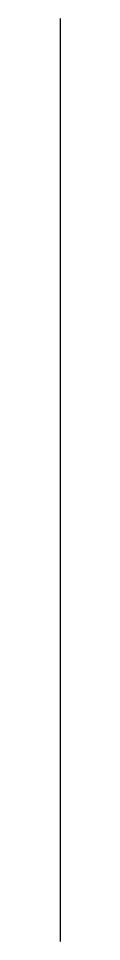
# Model space of a CAD drawing. Extents: x 0 to 0, y 0 to 992.
import ezdxf

# ---------------------------------------------------------------- set-up
doc = ezdxf.new("R2010")
doc.units = 0

msp = doc.modelspace()

# ---------------------------------------------------------------- linework, layer by layer
msp.add_line((0, 992), (0, 0))
msp.add_line((0, 992), (0, 0))

doc.saveas('drawing.dxf')
